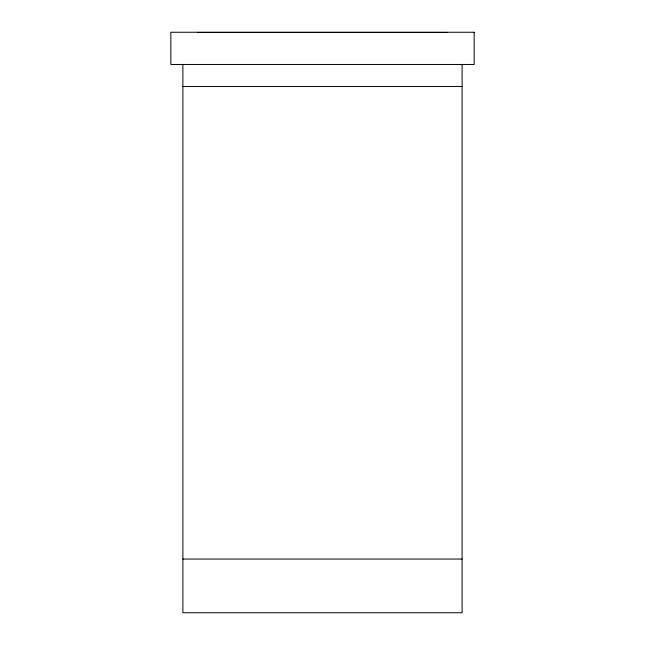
<?xml version="1.0" encoding="UTF-8"?>
<svg xmlns="http://www.w3.org/2000/svg" width="645" height="645" viewBox="0 0 645 645"><rect width="100%" height="100%" fill="white"/><g stroke="black" fill="none" stroke-linecap="round" stroke-linejoin="round"><path stroke-width="0.97" d="M197.467 32.452L447.533 32.452M182.89 86.527L462.11 86.527M182.89 559.054L462.11 559.054M462.11 64.379L462.11 612.75L182.89 612.75L182.89 64.379M474.156 32.25L170.844 32.25L170.844 64.468L474.156 64.468L474.156 32.25"/></g></svg>
